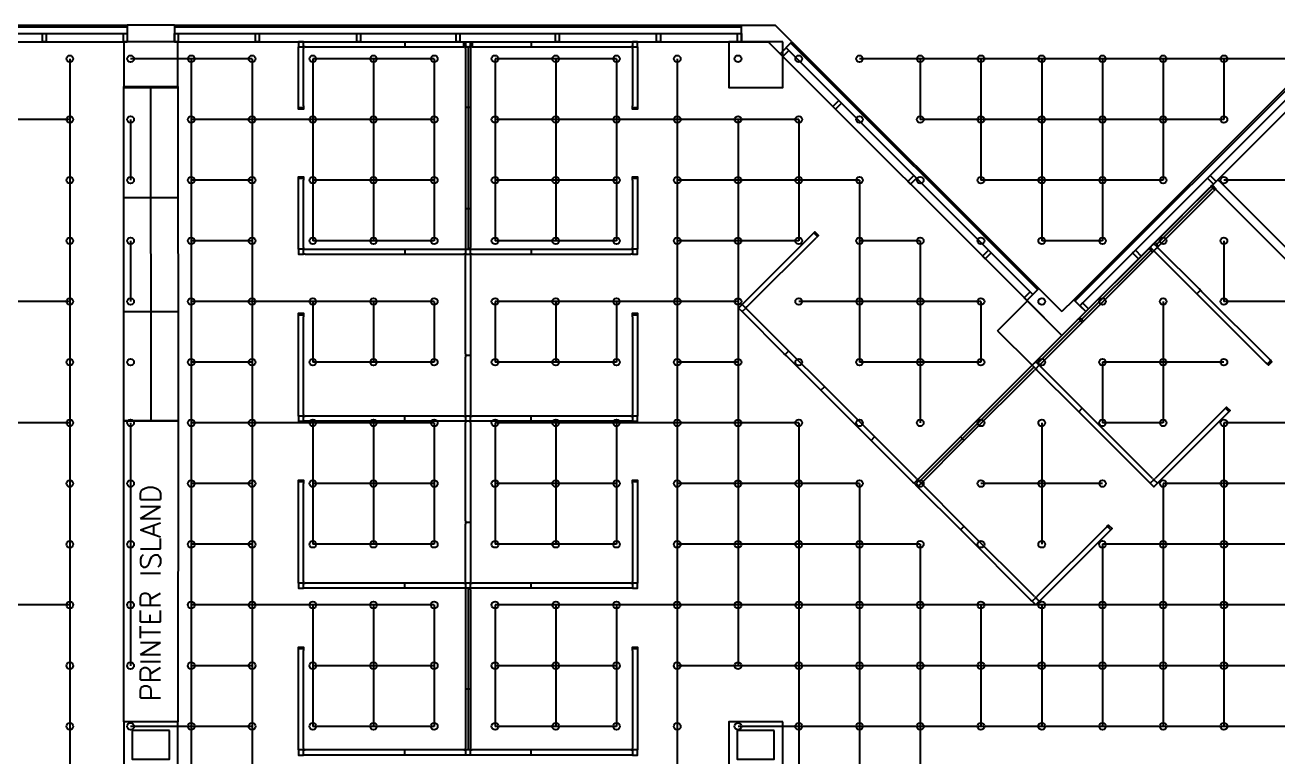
# Model space of a CAD drawing. Header units: inches. Extents: x 1102 to 3431, y 1202 to 3384.
# Drawn here: x 2229 to 2972, y 2950 to 3384 of the extents above; entities that cross this region are included whole.
import ezdxf

# ---------------------------------------------------------------- set-up
doc = ezdxf.new("R2010")
doc.units = ezdxf.units.IN
doc.header["$MEASUREMENT"] = 0
for name, color, linetype in [('E-B-FURR', 6, 'CONTINUOUS'), ('E-B-GLAZ', 8, 'CONTINUOUS'), ('E-B-MULL', 8, 'CONTINUOUS'), ('E-B-SHEL', 2, 'CONTINUOUS'), ('FILE_CABINETS', 1, 'CONTINUOUS'), ('PANELS_201', 6, 'CONTINUOUS'), ('PRINTER_ISLAND', 7, 'CONTINUOUS')]:
    doc.layers.add(name, color=color, linetype=linetype)
doc.styles.add('ARCHITXT', font='simplex.shx')

msp = doc.modelspace()

# ---------------------------------------------------------------- linework, layer by layer
at = {"layer": 'E-B-FURR'}
for p, q in [((1958, 3374), (2290, 3374)), ((2318, 3374), (2654, 3374)), ((3018.019847, 3374), (2858.142136, 3214)), ((2676.928932, 3366.928932), (2823.493903, 3220.363961)), ((2933.79291, 3289.68021), (2932.820638, 3288.707938)), ((2935.3839, 3291.2712), (2936.356172, 3292.243472)), ((2938.477493, 3290.122152), (2936.356172, 3292.243472)), ((3010.602384, 3217.99726), (2938.477493, 3290.122152)), ((2934.941959, 3286.586618), (2932.820638, 3288.707938)), ((3007.06685, 3214.461726), (2934.941959, 3286.586618)), ((2805.816234, 3202.686292), (2826.32233, 3182.180195))]:
    msp.add_line(p, q, dxfattribs=at)
at = {"layer": 'E-B-FURR', "color": 3}
for p, q in [((2256, 3364), (2256, 3328)), ((2328, 3364), (2292, 3364)), ((2328, 3364), (2328, 3328)), ((2364, 3364), (2328, 3364)), ((2364, 3364), (2364, 3328)), ((2400, 3364), (2400, 3328)), ((2436, 3364), (2400, 3364)), ((2436, 3364), (2436, 3328)), ((2472, 3364), (2436, 3364)), ((2472, 3364), (2472, 3328)), ((2508, 3364), (2508, 3328)), ((2544, 3364), (2508, 3364)), ((2544, 3364), (2544, 3328)), ((2580, 3364), (2544, 3364)), ((2580, 3364), (2580, 3328)), ((2616, 3364), (2616, 3328)), ((2760, 3364), (2724, 3364)), ((2760, 3364), (2760, 3328)), ((2796, 3364), (2760, 3364)), ((2796, 3364), (2796, 3328)), ((2832, 3364), (2796, 3364)), ((2832, 3364), (2832, 3328)), ((2868, 3364), (2832, 3364)), ((2868, 3364), (2868, 3328)), ((2904, 3364), (2868, 3364)), ((2904, 3364), (2904, 3328)), ((2940, 3364), (2904, 3364)), ((2940, 3364), (2940, 3328)), ((2976, 3364), (2940, 3364)), ((2256, 3328), (2220, 3328)), ((2256, 3328), (2256, 3292)), ((2292, 3328), (2292, 3292)), ((2328, 3328), (2328, 3292)), ((2364, 3328), (2328, 3328)), ((2364, 3328), (2364, 3292)), ((2400, 3328), (2364, 3328)), ((2400, 3328), (2400, 3292)), ((2436, 3328), (2400, 3328)), ((2436, 3328), (2436, 3292)), ((2472, 3328), (2436, 3328)), ((2472, 3328), (2472, 3292)), ((2508, 3328), (2508, 3292)), ((2544, 3328), (2508, 3328)), ((2544, 3328), (2544, 3292)), ((2580, 3328), (2544, 3328)), ((2580, 3328), (2580, 3292)), ((2616, 3328), (2580, 3328)), ((2616, 3328), (2616, 3292)), ((2652, 3328), (2616, 3328)), ((2652, 3328), (2652, 3292)), ((2688, 3328), (2652, 3328)), ((2688, 3328), (2688, 3292)), ((2796, 3328), (2760, 3328)), ((2796, 3328), (2796, 3292)), ((2832, 3328), (2796, 3328)), ((2832, 3328), (2832, 3292)), ((2868, 3328), (2832, 3328)), ((2868, 3328), (2868, 3292)), ((2904, 3328), (2868, 3328)), ((2904, 3328), (2904, 3292)), ((2940, 3328), (2904, 3328)), ((2256, 3292), (2256, 3256)), ((2328, 3292), (2328, 3256)), ((2364, 3292), (2328, 3292)), ((2364, 3292), (2364, 3256)), ((2400, 3292), (2400, 3256)), ((2436, 3292), (2400, 3292)), ((2436, 3292), (2436, 3256)), ((2472, 3292), (2436, 3292)), ((2472, 3292), (2472, 3256)), ((2508, 3292), (2508, 3256)), ((2544, 3292), (2508, 3292)), ((2544, 3292), (2544, 3256)), ((2580, 3292), (2544, 3292)), ((2580, 3292), (2580, 3256)), ((2616, 3292), (2616, 3256)), ((2652, 3292), (2616, 3292)), ((2652, 3292), (2652, 3256)), ((2688, 3292), (2652, 3292)), ((2688, 3292), (2688, 3256)), ((2724, 3292), (2688, 3292)), ((2724, 3292), (2724, 3256)), ((2832, 3292), (2796, 3292)), ((2832, 3292), (2832, 3256)), ((2868, 3292), (2832, 3292)), ((2868, 3292), (2868, 3256)), ((2904, 3292), (2868, 3292)), ((2976, 3292), (2940, 3292)), ((2256, 3256), (2256, 3220)), ((2292, 3256), (2292, 3220)), ((2328, 3256), (2328, 3220)), ((2364, 3256), (2328, 3256)), ((2364, 3256), (2364, 3220)), ((2436, 3256), (2400, 3256)), ((2472, 3256), (2436, 3256)), ((2544, 3256), (2508, 3256)), ((2580, 3256), (2544, 3256)), ((2616, 3256), (2616, 3220)), ((2652, 3256), (2616, 3256)), ((2652, 3256), (2652, 3220)), ((2688, 3256), (2652, 3256)), ((2724, 3256), (2724, 3220)), ((2760, 3256), (2724, 3256)), ((2760, 3256), (2760, 3220)), ((2868, 3256), (2832, 3256)), ((2940, 3256), (2940, 3220)), ((2256, 3220), (2220, 3220)), ((2256, 3220), (2256, 3184)), ((2328, 3220), (2328, 3184)), ((2364, 3220), (2328, 3220)), ((2364, 3220), (2364, 3184)), ((2400, 3220), (2364, 3220)), ((2400, 3220), (2400, 3184)), ((2436, 3220), (2400, 3220)), ((2436, 3220), (2436, 3184)), ((2472, 3220), (2436, 3220)), ((2472, 3220), (2472, 3184)), ((2508, 3220), (2508, 3184)), ((2544, 3220), (2508, 3220)), ((2544, 3220), (2544, 3184)), ((2580, 3220), (2544, 3220)), ((2580, 3220), (2580, 3184)), ((2616, 3220), (2580, 3220)), ((2616, 3220), (2616, 3184)), ((2652, 3220), (2616, 3220)), ((2652, 3220), (2652, 3184)), ((2724, 3220), (2688, 3220)), ((2724, 3220), (2724, 3184)), ((2760, 3220), (2724, 3220)), ((2760, 3220), (2760, 3184)), ((2796, 3220), (2760, 3220)), ((2796, 3220), (2796, 3184)), ((2904, 3220), (2904, 3184)), ((2976, 3220), (2940, 3220)), ((2256, 3184), (2256, 3148)), ((2328, 3184), (2328, 3148)), ((2364, 3184), (2328, 3184)), ((2364, 3184), (2364, 3148)), ((2436, 3184), (2400, 3184)), ((2472, 3184), (2436, 3184)), ((2544, 3184), (2508, 3184)), ((2580, 3184), (2544, 3184)), ((2616, 3184), (2616, 3148)), ((2652, 3184), (2616, 3184)), ((2652, 3184), (2652, 3148)), ((2760, 3184), (2724, 3184)), ((2760, 3184), (2760, 3148)), ((2796, 3184), (2760, 3184)), ((2868, 3184), (2868, 3148)), ((2904, 3184), (2868, 3184)), ((2904, 3184), (2904, 3148)), ((2940, 3184), (2904, 3184)), ((2256, 3148), (2220, 3148)), ((2256, 3148), (2256, 3112)), ((2292, 3148), (2292, 3112)), ((2328, 3148), (2328, 3112)), ((2364, 3148), (2328, 3148)), ((2364, 3148), (2364, 3112)), ((2400, 3148), (2364, 3148)), ((2400, 3148), (2400, 3112)), ((2436, 3148), (2400, 3148)), ((2436, 3148), (2436, 3112)), ((2472, 3148), (2436, 3148)), ((2472, 3148), (2472, 3112)), ((2508, 3148), (2508, 3112)), ((2544, 3148), (2508, 3148)), ((2544, 3148), (2544, 3112)), ((2580, 3148), (2544, 3148)), ((2580, 3148), (2580, 3112)), ((2616, 3148), (2580, 3148)), ((2616, 3148), (2616, 3112)), ((2652, 3148), (2616, 3148)), ((2652, 3148), (2652, 3112)), ((2688, 3148), (2652, 3148)), ((2688, 3148), (2688, 3112)), ((2832, 3148), (2832, 3112)), ((2904, 3148), (2868, 3148)), ((2940, 3148), (2940, 3112)), ((2976, 3148), (2940, 3148)), ((2256, 3112), (2256, 3076)), ((2292, 3112), (2292, 3076)), ((2328, 3112), (2328, 3076)), ((2364, 3112), (2328, 3112)), ((2364, 3112), (2364, 3076)), ((2400, 3112), (2400, 3076)), ((2436, 3112), (2400, 3112)), ((2436, 3112), (2436, 3076)), ((2472, 3112), (2436, 3112)), ((2472, 3112), (2472, 3076)), ((2508, 3112), (2508, 3076)), ((2544, 3112), (2508, 3112)), ((2544, 3112), (2544, 3076)), ((2580, 3112), (2544, 3112)), ((2580, 3112), (2580, 3076)), ((2616, 3112), (2616, 3076)), ((2652, 3112), (2616, 3112)), ((2652, 3112), (2652, 3076)), ((2688, 3112), (2652, 3112)), ((2688, 3112), (2688, 3076)), ((2724, 3112), (2688, 3112)), ((2724, 3112), (2724, 3076)), ((2832, 3112), (2796, 3112)), ((2832, 3112), (2832, 3076)), ((2868, 3112), (2832, 3112)), ((2904, 3112), (2904, 3076)), ((2940, 3112), (2904, 3112)), ((2940, 3112), (2940, 3076)), ((2976, 3112), (2940, 3112)), ((2256, 3076), (2256, 3040)), ((2292, 3076), (2292, 3040)), ((2328, 3076), (2328, 3040)), ((2364, 3076), (2328, 3076)), ((2364, 3076), (2364, 3040)), ((2436, 3076), (2400, 3076)), ((2472, 3076), (2436, 3076)), ((2544, 3076), (2508, 3076)), ((2580, 3076), (2544, 3076)), ((2616, 3076), (2616, 3040)), ((2652, 3076), (2616, 3076)), ((2652, 3076), (2652, 3040)), ((2688, 3076), (2652, 3076)), ((2688, 3076), (2688, 3040)), ((2724, 3076), (2688, 3076)), ((2724, 3076), (2724, 3040)), ((2760, 3076), (2724, 3076)), ((2760, 3076), (2760, 3040)), ((2868, 3076), (2868, 3040)), ((2904, 3076), (2868, 3076)), ((2904, 3076), (2904, 3040)), ((2940, 3076), (2904, 3076)), ((2940, 3076), (2940, 3040)), ((2976, 3076), (2940, 3076)), ((2256, 3040), (2220, 3040)), ((2256, 3040), (2256, 3004)), ((2292, 3040), (2292, 3004)), ((2328, 3040), (2328, 3004)), ((2364, 3040), (2328, 3040)), ((2364, 3040), (2364, 3004)), ((2400, 3040), (2364, 3040)), ((2400, 3040), (2400, 3004)), ((2436, 3040), (2400, 3040)), ((2436, 3040), (2436, 3004)), ((2472, 3040), (2436, 3040)), ((2472, 3040), (2472, 3004)), ((2508, 3040), (2508, 3004)), ((2544, 3040), (2508, 3040)), ((2544, 3040), (2544, 3004)), ((2580, 3040), (2544, 3040)), ((2580, 3040), (2580, 3004)), ((2616, 3040), (2580, 3040)), ((2616, 3040), (2616, 3004)), ((2652, 3040), (2616, 3040)), ((2652, 3040), (2652, 3004)), ((2688, 3040), (2652, 3040)), ((2688, 3040), (2688, 3004)), ((2724, 3040), (2688, 3040)), ((2724, 3040), (2724, 3004)), ((2760, 3040), (2724, 3040)), ((2760, 3040), (2760, 3004)), ((2796, 3040), (2760, 3040)), ((2796, 3040), (2796, 3004)), ((2832, 3040), (2796, 3040)), ((2832, 3040), (2832, 3004)), ((2868, 3040), (2832, 3040)), ((2868, 3040), (2868, 3004)), ((2904, 3040), (2868, 3040)), ((2904, 3040), (2904, 3004)), ((2940, 3040), (2904, 3040)), ((2940, 3040), (2940, 3004)), ((2976, 3040), (2940, 3040)), ((2256, 3004), (2256, 2968)), ((2328, 3004), (2328, 2968)), ((2364, 3004), (2328, 3004)), ((2364, 3004), (2364, 2968)), ((2400, 3004), (2400, 2968)), ((2436, 3004), (2400, 3004)), ((2436, 3004), (2436, 2968)), ((2472, 3004), (2436, 3004)), ((2472, 3004), (2472, 2968)), ((2508, 3004), (2508, 2968)), ((2544, 3004), (2508, 3004)), ((2544, 3004), (2544, 2968)), ((2580, 3004), (2544, 3004)), ((2580, 3004), (2580, 2968)), ((2616, 3004), (2616, 2968)), ((2652, 3004), (2616, 3004)), ((2688, 3004), (2652, 3004)), ((2688, 3004), (2688, 2968)), ((2724, 3004), (2688, 3004)), ((2724, 3004), (2724, 2968)), ((2760, 3004), (2724, 3004)), ((2760, 3004), (2760, 2968)), ((2796, 3004), (2760, 3004)), ((2796, 3004), (2796, 2968)), ((2832, 3004), (2796, 3004)), ((2832, 3004), (2832, 2968)), ((2868, 3004), (2832, 3004)), ((2868, 3004), (2868, 2968)), ((2904, 3004), (2868, 3004)), ((2904, 3004), (2904, 2968)), ((2940, 3004), (2904, 3004)), ((2940, 3004), (2940, 2968)), ((2976, 3004), (2940, 3004)), ((2256, 2968), (2256, 2932)), ((2328, 2968), (2292, 2968)), ((2328, 2968), (2328, 2932)), ((2364, 2968), (2328, 2968)), ((2364, 2968), (2364, 2932)), ((2436, 2968), (2400, 2968)), ((2472, 2968), (2436, 2968)), ((2544, 2968), (2508, 2968)), ((2580, 2968), (2544, 2968)), ((2616, 2968), (2616, 2932)), ((2688, 2968), (2652, 2968)), ((2688, 2968), (2688, 2932)), ((2724, 2968), (2688, 2968)), ((2724, 2968), (2724, 2932)), ((2760, 2968), (2724, 2968)), ((2760, 2968), (2760, 2932)), ((2796, 2968), (2760, 2968)), ((2832, 2968), (2796, 2968)), ((2868, 2968), (2832, 2968)), ((2904, 2968), (2868, 2968)), ((2940, 2968), (2904, 2968)), ((2976, 2968), (2940, 2968))]:
    msp.add_line(p, q, dxfattribs=at)
at = {"layer": 'E-B-FURR'}
for points in [[(2320, 3374), (2288, 3374), (2288, 3347), (2320, 3347)], [(2678.519922, 3374), (2646.519922, 3374), (2646.519922, 3347), (2678.519922, 3347)], [(2320, 2970.610173), (2288, 2970.610173), (2288, 2943.610173), (2320, 2943.610173)], [(2678.519922, 2970.610173), (2646.519922, 2970.610173), (2646.519922, 2943.610173), (2678.519922, 2943.610173)], [(2315, 2965.610173), (2293, 2965.610173), (2293, 2948.610173), (2315, 2948.610173)], [(2673.519922, 2965.610173), (2651.519922, 2965.610173), (2651.519922, 2948.610173), (2673.519922, 2948.610173)]]:
    msp.add_lwpolyline(points, close=True, dxfattribs=at)
for points in [[(2805.816234, 3202.686292), (2823.493903, 3220.363961)], [(2843.999262, 3199.858602), (2823.493166, 3220.364699)], [(2826.32233, 3182.180195), (2844, 3199.857864)]]:
    msp.add_lwpolyline(points, dxfattribs=at)
for centre in [(2256, 3364), (2292, 3364), (2328, 3364), (2364, 3364), (2400, 3364), (2436, 3364), (2472, 3364), (2508, 3364), (2544, 3364), (2580, 3364), (2616, 3364), (2652, 3364), (2688, 3364), (2724, 3364), (2760, 3364), (2796, 3364), (2832, 3364), (2868, 3364), (2904, 3364), (2940, 3364), (2256, 3328), (2292, 3328), (2328, 3328), (2364, 3328), (2400, 3328), (2436, 3328), (2472, 3328), (2508, 3328), (2544, 3328), (2580, 3328), (2616, 3328), (2652, 3328), (2688, 3328), (2724, 3328), (2760, 3328), (2796, 3328), (2832, 3328), (2868, 3328), (2904, 3328), (2940, 3328), (2256, 3292), (2292, 3292), (2328, 3292), (2364, 3292), (2400, 3292), (2436, 3292), (2472, 3292), (2508, 3292), (2544, 3292), (2580, 3292), (2616, 3292), (2652, 3292), (2688, 3292), (2724, 3292), (2760, 3292), (2796, 3292), (2832, 3292), (2868, 3292), (2904, 3292), (2940, 3292), (2256, 3256), (2292, 3256), (2328, 3256), (2364, 3256), (2400, 3256), (2436, 3256), (2472, 3256), (2508, 3256), (2544, 3256), (2580, 3256), (2616, 3256), (2652, 3256), (2688, 3256), (2724, 3256), (2760, 3256), (2796, 3256), (2832, 3256), (2868, 3256), (2904, 3256), (2940, 3256), (2256, 3220), (2292, 3220), (2328, 3220), (2364, 3220), (2400, 3220), (2436, 3220), (2472, 3220), (2508, 3220), (2544, 3220), (2580, 3220), (2616, 3220), (2652, 3220), (2688, 3220), (2724, 3220), (2760, 3220), (2796, 3220), (2832, 3220), (2868, 3220), (2904, 3220), (2940, 3220), (2256, 3184), (2292, 3184), (2328, 3184), (2364, 3184), (2400, 3184), (2436, 3184), (2472, 3184), (2508, 3184), (2544, 3184), (2580, 3184), (2616, 3184), (2652, 3184), (2688, 3184), (2724, 3184), (2760, 3184), (2796, 3184), (2832, 3184), (2868, 3184), (2904, 3184), (2940, 3184), (2256, 3148), (2292, 3148), (2328, 3148), (2364, 3148), (2400, 3148), (2436, 3148), (2472, 3148), (2508, 3148), (2544, 3148), (2580, 3148), (2616, 3148), (2652, 3148), (2688, 3148), (2724, 3148), (2760, 3148), (2796, 3148), (2832, 3148), (2868, 3148), (2904, 3148), (2940, 3148), (2256, 3112), (2292, 3112), (2328, 3112), (2364, 3112), (2400, 3112), (2436, 3112), (2472, 3112), (2508, 3112), (2544, 3112), (2580, 3112), (2616, 3112), (2652, 3112), (2688, 3112), (2724, 3112), (2760, 3112), (2796, 3112), (2832, 3112), (2868, 3112), (2904, 3112), (2940, 3112), (2256, 3076), (2292, 3076), (2328, 3076), (2364, 3076), (2400, 3076), (2436, 3076), (2472, 3076), (2508, 3076), (2544, 3076), (2580, 3076), (2616, 3076), (2652, 3076), (2688, 3076), (2724, 3076), (2760, 3076), (2796, 3076), (2832, 3076), (2868, 3076), (2904, 3076), (2940, 3076), (2256, 3040), (2292, 3040), (2328, 3040), (2364, 3040), (2400, 3040), (2436, 3040), (2472, 3040), (2508, 3040), (2544, 3040), (2580, 3040), (2616, 3040), (2652, 3040), (2688, 3040), (2724, 3040), (2760, 3040), (2796, 3040), (2832, 3040), (2868, 3040), (2904, 3040), (2940, 3040), (2256, 3004), (2292, 3004), (2328, 3004), (2364, 3004), (2400, 3004), (2436, 3004), (2472, 3004), (2508, 3004), (2544, 3004), (2580, 3004), (2616, 3004), (2652, 3004), (2688, 3004), (2724, 3004), (2760, 3004), (2796, 3004), (2832, 3004), (2868, 3004), (2904, 3004), (2940, 3004), (2256, 2968), (2292, 2968), (2328, 2968), (2364, 2968), (2400, 2968), (2436, 2968), (2472, 2968), (2508, 2968), (2544, 2968), (2580, 2968), (2616, 2968), (2652, 2968), (2688, 2968), (2724, 2968), (2760, 2968), (2796, 2968), (2832, 2968), (2868, 2968), (2904, 2968), (2940, 2968)]:
    msp.add_circle(centre, 2, dxfattribs=at)
at = {"layer": 'E-B-GLAZ'}
for p, q in [((1958, 3384), (2290, 3384)), ((1958, 3383), (2290, 3383)), ((1958, 3379), (2290, 3379)), ((2318, 3384), (2654, 3384)), ((2318, 3383), (2654, 3383)), ((2318, 3379), (2654, 3379)), ((2683.292893, 3373.292893), (2829.63672, 3226.949067)), ((2684, 3374), (2830.343826, 3227.656174)), ((3002.620262, 3372.73618), (2851.071068, 3221.071068)), ((3003.327368, 3372.029073), (2851.778175, 3220.363961)), ((2680.464466, 3370.464466), (2826.808292, 3224.12064)), ((3006.155796, 3369.200646), (2854.606602, 3217.535534))]:
    msp.add_line(p, q, dxfattribs=at)
at = {"layer": 'E-B-MULL'}
for points in [[(2242, 3379), (2242, 3374), (2239.75, 3374), (2239.75, 3379)], [(2290, 3379), (2290, 3374), (2287.75, 3374), (2287.75, 3379)], [(2320.25, 3379), (2320.25, 3374), (2318, 3374), (2318, 3379)], [(2368.25, 3379), (2368.25, 3374), (2366, 3374), (2366, 3379)], [(2428.25, 3379), (2428.25, 3374), (2426, 3374), (2426, 3379)], [(2487.125, 3379), (2487.125, 3374), (2484.875, 3374), (2484.875, 3379)], [(2546, 3379), (2546, 3374), (2543.75, 3374), (2543.75, 3379)], [(2606, 3379), (2606, 3374), (2603.75, 3374), (2603.75, 3379)], [(2654, 3379), (2654, 3374), (2651.75, 3374), (2651.75, 3379)], [(2682.055456, 3368.873476), (2678.519922, 3365.337942), (2676.928932, 3366.928932), (2680.464466, 3370.464466)], [(2713.344931, 3337.584001), (2709.809398, 3334.048467), (2708.218407, 3335.639457), (2711.753941, 3339.174991)], [(2757.724427, 3293.204505), (2754.188893, 3289.668971), (2752.597903, 3291.259961), (2756.133437, 3294.795495)], [(2930.275573, 3293.204505), (2933.811107, 3289.668971), (2935.402097, 3291.259961), (2931.866563, 3294.795495)], [(2800.512933, 3250.415999), (2796.977399, 3246.880465), (2798.568389, 3245.289475), (2802.103923, 3248.825009)], [(2887.487067, 3250.415999), (2891.022601, 3246.880465), (2889.431611, 3245.289475), (2885.896077, 3248.825009)], [(2826.805856, 3224.118203), (2823.270322, 3220.582669), (2821.679332, 3222.17366), (2825.214866, 3225.709194)], [(2854.606602, 3217.535534), (2858.142136, 3214), (2859.733126, 3215.59099), (2856.197592, 3219.126524)]]:
    msp.add_lwpolyline(points, close=True, dxfattribs=at)
at = {"layer": 'E-B-SHEL'}
for p, q in [((2290, 3384), (2290, 3374)), ((2318, 3384), (2290, 3384)), ((2318, 3384), (2318, 3374)), ((2654, 3374), (2654, 3384)), ((2654, 3384), (2674, 3384)), ((2684, 3374), (2674, 3384)), ((2318, 3374), (2290, 3374)), ((2654, 3374), (2669.857864, 3374)), ((2676.928932, 3366.928932), (2669.857864, 3374)), ((2676.928932, 3366.928932), (2684, 3374)), ((2830.343826, 3227.656174), (2823.270322, 3220.582669)), ((2830.343826, 3227.656174), (2844, 3214)), ((2823.272759, 3220.585106), (2844, 3199.857864)), ((2851.071068, 3221.071068), (2844, 3214)), ((2851.071068, 3221.071068), (2858.142136, 3214)), ((2858.142136, 3214), (2844, 3199.857864))]:
    msp.add_line(p, q, dxfattribs=at)
at = {"layer": 'FILE_CABINETS'}
for p, q in [((2304.125, 3149.28945), (2304, 3347.610173)), ((2288, 3281.671507), (2320.08307, 3281.711951)), ((2288.218152, 3214.086689), (2320.168267, 3214.126965))]:
    msp.add_line(p, q, dxfattribs=at)
msp.add_lwpolyline([(2288, 3149.28945), (2288, 3347.610173), (2320, 3347.610173), (2320.25, 3149.28945)], close=True, dxfattribs=at)
at = {"layer": 'PANELS_201', "linetype": 'Continuous'}
for p, q in [((2453.500777, 3374), (2455.500777, 3374)), ((2454.500777, 3374), (2454.500777, 3371)), ((2490.500775, 3374), (2490.500775, 3371)), ((2493.5, 3370.998679), (2493.5, 3373.998679)), ((2528.499998, 3373.998679), (2530.499998, 3373.998679)), ((2529.499998, 3373.998679), (2529.499998, 3370.998679)), ((2453.500777, 3371), (2455.500777, 3371)), ((2528.499998, 3370.998679), (2530.499998, 3370.998679)), ((2900.568542, 3252.183766), (2898.447222, 3254.305087)), ((2490.5, 3188.998679), (2490.5, 3246.998679)), ((2493.5, 3246.998679), (2493.5, 3188.998679)), ((2896.325902, 3252.183766), (2898.447222, 3250.062446)), ((2856.020815, 3207.636039), (2853.899495, 3209.757359)), ((2490.5, 3152.998679), (2490.5, 3186.998679)), ((2493.5, 3186.998679), (2493.5, 3152.998679)), ((2490.5, 3089.998679), (2490.5, 3147.998679)), ((2493.5, 3147.998679), (2493.5, 3089.998679)), ((2490.5, 3053.998679), (2490.5, 3087.998679)), ((2493.5, 3087.998679), (2493.5, 3053.998679))]:
    msp.add_line(p, q, dxfattribs=at)
for points in [[(2394.500777, 3374), (2391.500777, 3374), (2391.500777, 3371)], [(2395.500777, 3371), (2394.500777, 3371), (2394.500777, 3374), (2395.500777, 3374)], [(2395.500777, 3374), (2453.500777, 3374)], [(2455.500777, 3374), (2489.500775, 3374)], [(2489.5, 3373.998679), (2490.5, 3373.998679), (2490.5, 3370.998679), (2489.5, 3370.998679)], [(2491.500775, 3371), (2490.500775, 3371), (2489.500775, 3371), (2489.500775, 3374), (2491.500775, 3374)], [(2490.5, 3373.998679), (2493.5, 3373.998679)], [(2492.5, 3373.998679), (2493.5, 3373.998679), (2494.5, 3373.998679), (2494.5, 3370.998679), (2492.5, 3370.998679)], [(2494.5, 3370.998679), (2493.5, 3370.998679), (2493.5, 3373.998679), (2494.5, 3373.998679)], [(2494.5, 3373.998679), (2528.499998, 3373.998679)], [(2530.499223, 3374), (2588.499223, 3374)], [(2588.499223, 3374), (2589.499223, 3374), (2589.499223, 3371), (2588.499223, 3371)], [(2592.499223, 3371), (2592.499223, 3374), (2589.499223, 3374)], [(2391.500777, 3370), (2391.500777, 3371), (2394.500777, 3371), (2394.500777, 3370)], [(2391.500777, 3336.000002), (2391.500777, 3370)], [(2394.500777, 3336.000002), (2394.500777, 3370)], [(2395.500777, 3371), (2453.500777, 3371)], [(2455.500777, 3371), (2489.500775, 3371)], [(2490.5, 3369.998679), (2490.5, 3370.998679), (2493.5, 3370.998679), (2493.5, 3369.998679)], [(2490.5, 3369.998679), (2490.5, 3335.998679)], [(2492, 3370.998679), (2492, 3334.998679)], [(2493.5, 3369.998679), (2493.5, 3335.998679)], [(2494.5, 3370.998679), (2528.499998, 3370.998679)], [(2530.499223, 3371), (2588.499223, 3371)], [(2589.499223, 3370), (2589.499223, 3371), (2592.499223, 3371), (2592.499223, 3370)], [(2589.499223, 3370), (2589.499223, 3336.000002)], [(2592.499223, 3370), (2592.499223, 3336.000002)], [(2394.500777, 3336.000002), (2394.500777, 3335.000002), (2394.500777, 3334.000002), (2391.500777, 3334.000002), (2391.500777, 3336.000002)], [(2391.500777, 3335.000002), (2394.500777, 3335.000002)], [(2490.5, 3335.998679), (2490.5, 3333.998679)], [(2493.5, 3334.998679), (2490.5, 3334.998679)], [(2490.5, 3333.998679), (2490.5, 3275.998679)], [(2492, 3334.998679), (2492, 3274.998679)], [(2493.5, 3335.998679), (2493.5, 3333.998679)], [(2493.5, 3333.998679), (2493.5, 3275.998679)], [(2592.499223, 3336.000002), (2592.499223, 3335.000002), (2592.499223, 3334.000002), (2589.499223, 3334.000002), (2589.499223, 3336.000002)], [(2589.499223, 3335.000002), (2592.499223, 3335.000002)], [(2391.5, 3291.998679), (2391.5, 3292.998679), (2391.5, 3293.998679), (2394.5, 3293.998679), (2394.5, 3291.998679)], [(2394.5, 3292.998679), (2391.5, 3292.998679)], [(2391.5, 3251.998679), (2391.5, 3291.998679)], [(2394.5, 3251.998679), (2394.5, 3291.998679)], [(2589.498446, 3291.998679), (2589.498446, 3292.998679), (2589.498446, 3293.998679), (2592.498446, 3293.998679), (2592.498446, 3291.998679)], [(2592.498446, 3292.998679), (2589.498446, 3292.998679)], [(2589.498446, 3291.998679), (2589.498446, 3251.998679)], [(2592.498446, 3291.998679), (2592.498446, 3251.998679)], [(2899.154329, 3255.012193), (2931.681241, 3287.539105)], [(2899.507882, 3253.244426), (2933.449008, 3287.185552)], [(2901.275649, 3252.890873), (2933.802561, 3285.417785)], [(2931.759131, 3287.685196), (2932.502276, 3288.354326), (2933.245421, 3289.023457), (2935.252813, 3286.794022), (2933.766523, 3285.455761)], [(2934.509668, 3286.124892), (2932.502276, 3288.354326)], [(2490.5, 3275.998679), (2490.5, 3273.998679)], [(2493.5, 3274.998679), (2490.5, 3274.998679)], [(2492, 3274.998679), (2492, 3250.998679)], [(2493.5, 3275.998679), (2493.5, 3273.998679)], [(2490.5, 3273.998679), (2490.5, 3251.998679)], [(2493.5, 3273.998679), (2493.5, 3251.998679)], [(2655.202489, 3218.949747), (2696.214683, 3259.961941)], [(2696.214683, 3259.961941), (2696.92179, 3260.669048), (2697.628896, 3261.376154), (2699.750217, 3259.254834), (2698.336003, 3257.84062)], [(2699.04311, 3258.547727), (2696.92179, 3260.669048)], [(2657.32381, 3216.828427), (2698.336003, 3257.84062)], [(2899.154329, 3250.769553), (2898.447222, 3250.062446), (2897.740115, 3249.355339), (2895.618795, 3251.476659), (2897.033009, 3252.890873)], [(2896.325902, 3252.183766), (2898.447222, 3254.305087)], [(2897.740115, 3253.59798), (2898.447222, 3254.305087), (2899.154329, 3255.012193), (2901.275649, 3252.890873), (2899.861436, 3251.476659)], [(2901.275649, 3252.890873), (2900.568542, 3252.183766), (2898.447222, 3254.305087), (2899.154329, 3255.012193)], [(2394.5, 3251.998679), (2394.5, 3250.998679), (2391.5, 3250.998679), (2391.5, 3251.998679)], [(2391.5, 3250.998679), (2391.5, 3247.998679), (2394.5, 3247.998679)], [(2395.5, 3247.998679), (2394.5, 3247.998679), (2394.5, 3250.998679), (2395.5, 3250.998679)], [(2395.5, 3250.998679), (2453.5, 3250.998679)], [(2395.5, 3247.998679), (2453.5, 3247.998679)], [(2453.5, 3250.998679), (2455.5, 3250.998679)], [(2453.5, 3247.998679), (2455.5, 3247.998679)], [(2454.5, 3250.998679), (2454.5, 3247.998679)], [(2455.5, 3250.998679), (2489.5, 3250.998679)], [(2455.5, 3247.998679), (2489.5, 3247.998679)], [(2489.5, 3250.998679), (2490.5, 3250.998679), (2490.5, 3247.998679), (2489.5, 3247.998679)], [(2490.5, 3251.998679), (2490.5, 3250.998679), (2493.5, 3250.998679), (2493.5, 3251.998679)], [(2490.5, 3246.998679), (2490.5, 3247.998679), (2493.5, 3247.998679), (2493.5, 3246.998679)], [(2494.5, 3247.998679), (2493.5, 3247.998679), (2493.5, 3250.998679), (2494.5, 3250.998679)], [(2494.5, 3250.998679), (2528.5, 3250.998679)], [(2494.5, 3247.998679), (2528.5, 3247.998679)], [(2528.5, 3250.998679), (2530.5, 3250.998679)], [(2528.5, 3247.998679), (2530.5, 3247.998679)], [(2529.5, 3250.998679), (2529.5, 3247.998679)], [(2530.5, 3250.998679), (2588.5, 3250.998679)], [(2530.5, 3247.998679), (2588.5, 3247.998679)], [(2588.5, 3250.998679), (2589.5, 3250.998679), (2589.5, 3247.998679), (2588.5, 3247.998679)], [(2592.5, 3251.998679), (2592.5, 3250.998679), (2589.5, 3250.998679), (2589.5, 3251.998679)], [(2589.5, 3247.998679), (2592.5, 3247.998679), (2592.5, 3250.998679)], [(2854.606602, 3210.464466), (2895.618795, 3251.476659)], [(2854.960155, 3208.696699), (2897.386562, 3251.123106)], [(2856.727922, 3208.343146), (2897.740115, 3249.355339)], [(2895.618795, 3251.476659), (2896.325902, 3252.183766), (2898.447222, 3250.062446), (2897.740115, 3249.355339)], [(2899.154329, 3249.355339), (2898.447222, 3250.062446), (2900.568542, 3252.183766), (2901.275649, 3251.476659)], [(2923.195959, 3225.313708), (2899.154329, 3249.355339)], [(2925.31728, 3227.435029), (2901.275649, 3251.476659)], [(2924.610173, 3223.899495), (2923.195959, 3225.313708)], [(2923.903066, 3224.606602), (2926.024387, 3226.727922)], [(2965.622366, 3182.887302), (2924.610173, 3223.899495)], [(2926.731493, 3226.020815), (2925.31728, 3227.435029)], [(2967.743687, 3185.008622), (2926.731493, 3226.020815)], [(2654.495383, 3218.242641), (2652.374062, 3216.12132), (2654.495383, 3214)], [(2657.32381, 3216.828427), (2656.616703, 3216.12132), (2654.495383, 3218.242641), (2655.202489, 3218.949747)], [(2655.202489, 3213.292893), (2654.495383, 3214), (2656.616703, 3216.12132), (2657.32381, 3215.414214)], [(2681.36544, 3191.372583), (2657.32381, 3215.414214)], [(2391.5, 3210.998679), (2391.5, 3211.998679), (2391.5, 3212.998679), (2394.5, 3212.998679), (2394.5, 3210.998679)], [(2394.5, 3211.998679), (2391.5, 3211.998679)], [(2391.5, 3152.998679), (2391.5, 3210.998679)], [(2394.5, 3152.998679), (2394.5, 3210.998679)], [(2589.5, 3210.998679), (2589.5, 3211.998679), (2589.5, 3212.998679), (2592.5, 3212.998679), (2592.5, 3210.998679)], [(2592.5, 3211.998679), (2589.5, 3211.998679)], [(2589.5, 3210.998679), (2589.5, 3152.998679)], [(2592.5, 3210.998679), (2592.5, 3152.998679)], [(2679.24412, 3189.251263), (2655.202489, 3213.292893)], [(2829.150758, 3185.008622), (2853.192388, 3209.050253)], [(2829.504311, 3183.240855), (2854.960155, 3208.696699)], [(2853.192388, 3209.050253), (2853.899495, 3209.757359), (2854.606602, 3210.464466), (2856.727922, 3208.343146), (2855.313708, 3206.928932)], [(2853.192388, 3209.050253), (2854.606602, 3210.464466)], [(2853.899495, 3209.757359), (2856.020815, 3207.636039)], [(2855.313708, 3206.928932), (2856.727922, 3208.343146)], [(2831.272078, 3182.887302), (2855.313708, 3206.928932)], [(2490.5, 3188.998679), (2490.5, 3186.998679)], [(2493.5, 3187.998679), (2490.5, 3187.998679)], [(2493.5, 3188.998679), (2493.5, 3186.998679)], [(2680.658334, 3187.837049), (2679.24412, 3189.251263)], [(2679.951227, 3188.544156), (2682.072547, 3190.665476)], [(2700.457323, 3168.038059), (2680.658334, 3187.837049)], [(2682.779654, 3189.958369), (2681.36544, 3191.372583)], [(2702.578644, 3170.15938), (2682.779654, 3189.958369)], [(2967.067704, 3185.696042), (2967.768997, 3184.983169), (2968.47029, 3184.270296), (2966.331671, 3182.166417), (2964.929085, 3183.592163)], [(2784.60303, 3140.460895), (2825.615224, 3181.473088)], [(2784.956584, 3138.693128), (2827.382991, 3181.119535)], [(2786.724351, 3138.339574), (2827.736544, 3179.351768)], [(2825.615224, 3181.473088), (2826.32233, 3182.180195), (2828.443651, 3180.058875), (2827.736544, 3179.351768)], [(2826.32233, 3182.180195), (2828.443651, 3184.301515)], [(2831.272078, 3182.887302), (2830.564971, 3182.180195), (2828.443651, 3184.301515), (2829.150758, 3185.008622)], [(2829.150758, 3179.351768), (2828.443651, 3180.058875), (2830.564971, 3182.180195), (2831.272078, 3181.473088)], [(2853.192388, 3155.310137), (2829.150758, 3179.351768)], [(2855.313708, 3157.431458), (2831.272078, 3181.473088)], [(2965.630378, 3182.87929), (2967.768997, 3184.983169)], [(2701.871537, 3166.623846), (2700.457323, 3168.038059)], [(2701.16443, 3167.330952), (2703.285751, 3169.452273)], [(2730.155808, 3138.339574), (2701.871537, 3166.623846)], [(2703.992857, 3168.745166), (2702.578644, 3170.15938)], [(2732.277129, 3140.460895), (2703.992857, 3168.745166)], [(2853.899495, 3154.60303), (2856.020815, 3156.724351)], [(2856.727922, 3156.017244), (2855.313708, 3157.431458)], [(2897.740115, 3115.005051), (2856.727922, 3156.017244)], [(2940.166522, 3156.017244), (2899.154329, 3115.005051)], [(2940.166522, 3156.017244), (2940.873629, 3156.724351), (2941.580736, 3157.431458), (2943.702056, 3155.310137), (2942.287843, 3153.895924)], [(2942.994949, 3154.60303), (2940.873629, 3156.724351)], [(2394.5, 3152.998679), (2394.5, 3151.998679), (2391.5, 3151.998679), (2391.5, 3152.998679)], [(2391.5, 3151.998679), (2391.5, 3148.998679), (2394.5, 3148.998679)], [(2395.5, 3148.998679), (2394.5, 3148.998679), (2394.5, 3151.998679), (2395.5, 3151.998679)], [(2453.5, 3151.998679), (2395.5, 3151.998679)], [(2453.5, 3148.998679), (2395.5, 3148.998679)], [(2455.5, 3151.998679), (2453.5, 3151.998679)], [(2455.5, 3148.998679), (2453.5, 3148.998679)], [(2454.5, 3148.998679), (2454.5, 3151.998679)], [(2489.5, 3151.998679), (2455.5, 3151.998679)], [(2489.5, 3148.998679), (2455.5, 3148.998679)], [(2489.5, 3151.998679), (2490.5, 3151.998679), (2490.5, 3148.998679), (2489.5, 3148.998679)], [(2493.5, 3152.998679), (2493.5, 3151.998679), (2490.5, 3151.998679), (2490.5, 3152.998679)], [(2493.5, 3147.998679), (2493.5, 3148.998679), (2490.5, 3148.998679), (2490.5, 3147.998679)], [(2494.5, 3148.998679), (2493.5, 3148.998679), (2493.5, 3151.998679), (2494.5, 3151.998679)], [(2528.5, 3151.998679), (2494.5, 3151.998679)], [(2528.5, 3148.998679), (2494.5, 3148.998679)], [(2530.5, 3151.998679), (2528.5, 3151.998679)], [(2530.5, 3148.998679), (2528.5, 3148.998679)], [(2529.5, 3148.998679), (2529.5, 3151.998679)], [(2588.5, 3151.998679), (2530.5, 3151.998679)], [(2588.5, 3148.998679), (2530.5, 3148.998679)], [(2588.5, 3151.998679), (2589.5, 3151.998679), (2589.5, 3148.998679), (2588.5, 3148.998679)], [(2592.5, 3152.998679), (2592.5, 3151.998679), (2589.5, 3151.998679), (2589.5, 3152.998679)], [(2589.5, 3148.998679), (2592.5, 3148.998679), (2592.5, 3151.998679)], [(2854.606602, 3153.895924), (2853.192388, 3155.310137)], [(2895.618795, 3112.88373), (2854.606602, 3153.895924)], [(2942.287843, 3153.895924), (2901.275649, 3112.88373)], [(2731.570022, 3136.925361), (2730.155808, 3138.339574)], [(2730.862915, 3137.632468), (2732.984235, 3139.753788)], [(2755.611652, 3112.88373), (2731.570022, 3136.925361)], [(2733.691342, 3139.046681), (2732.277129, 3140.460895)], [(2757.732973, 3115.005051), (2733.691342, 3139.046681)], [(2759.147186, 3115.005051), (2783.188817, 3139.046681)], [(2759.50074, 3113.237284), (2784.956584, 3138.693128)], [(2761.268507, 3112.88373), (2785.310137, 3136.925361)], [(2783.188817, 3139.046681), (2784.60303, 3140.460895)], [(2783.895924, 3139.753788), (2786.017244, 3137.632468)], [(2785.310137, 3136.925361), (2786.724351, 3138.339574)], [(2391.5, 3111.998679), (2391.5, 3112.998679), (2391.5, 3113.998679), (2394.5, 3113.998679), (2394.5, 3111.998679)], [(2394.5, 3112.998679), (2391.5, 3112.998679)], [(2391.5, 3053.998679), (2391.5, 3111.998679)], [(2394.5, 3053.998679), (2394.5, 3111.998679)], [(2589.5, 3111.998679), (2589.5, 3112.998679), (2589.5, 3113.998679), (2592.5, 3113.998679), (2592.5, 3111.998679)], [(2592.5, 3112.998679), (2589.5, 3112.998679)], [(2589.5, 3111.998679), (2589.5, 3053.998679)], [(2592.5, 3111.998679), (2592.5, 3053.998679)], [(2757.732973, 3115.005051), (2758.440079, 3114.297944), (2756.318759, 3112.176624), (2755.611652, 3112.88373)], [(2758.440079, 3110.055303), (2756.318759, 3112.176624)], [(2761.268507, 3112.88373), (2760.5614, 3112.176624), (2758.440079, 3114.297944), (2759.147186, 3115.005051)], [(2759.147186, 3109.348196), (2758.440079, 3110.055303), (2760.5614, 3112.176624), (2761.268507, 3111.469517)], [(2785.310137, 3087.427886), (2761.268507, 3111.469517)], [(2897.740115, 3115.005051), (2898.447222, 3114.297944), (2896.325902, 3112.176624), (2895.618795, 3112.88373)], [(2896.325902, 3112.176624), (2898.447222, 3110.055303), (2900.568542, 3112.176624)], [(2901.275649, 3112.88373), (2900.568542, 3112.176624), (2898.447222, 3114.297944), (2899.154329, 3115.005051)], [(2783.188817, 3085.306566), (2759.147186, 3109.348196)], [(2490.5, 3089.998679), (2490.5, 3087.998679)], [(2493.5, 3088.998679), (2490.5, 3088.998679)], [(2493.5, 3089.998679), (2493.5, 3087.998679)], [(2784.60303, 3083.892352), (2783.188817, 3085.306566)], [(2783.895924, 3084.599459), (2786.017244, 3086.720779)], [(2825.615224, 3042.880159), (2784.60303, 3083.892352)], [(2786.724351, 3086.013673), (2785.310137, 3087.427886)], [(2827.736544, 3045.001479), (2786.724351, 3086.013673)], [(2870.162951, 3086.013673), (2829.150758, 3045.001479)], [(2872.284271, 3083.892352), (2831.272078, 3042.880159)], [(2870.162951, 3086.013673), (2870.870058, 3086.720779), (2871.577164, 3087.427886), (2873.698485, 3085.306566), (2872.284271, 3083.892352)], [(2872.991378, 3084.599459), (2870.870058, 3086.720779)], [(2394.5, 3053.998679), (2394.5, 3052.998679), (2391.5, 3052.998679), (2391.5, 3053.998679)], [(2391.5, 3052.998679), (2391.5, 3049.998679), (2394.5, 3049.998679)], [(2395.5, 3049.998679), (2394.5, 3049.998679), (2394.5, 3052.998679), (2395.5, 3052.998679)], [(2453.5, 3052.998679), (2395.5, 3052.998679)], [(2455.5, 3052.998679), (2453.5, 3052.998679)], [(2454.5, 3049.998679), (2454.5, 3052.998679)], [(2489.5, 3052.998679), (2455.5, 3052.998679)], [(2489.5, 3052.998679), (2490.5, 3052.998679), (2490.5, 3049.998679), (2489.5, 3049.998679)], [(2493.5, 3053.998679), (2493.5, 3052.998679), (2490.5, 3052.998679), (2490.5, 3053.998679)], [(2494.5, 3049.998679), (2493.5, 3049.998679), (2493.5, 3052.998679), (2494.5, 3052.998679)], [(2528.5, 3052.998679), (2494.5, 3052.998679)], [(2530.5, 3052.998679), (2528.5, 3052.998679)], [(2529.5, 3049.998679), (2529.5, 3052.998679)], [(2588.5, 3052.998679), (2530.5, 3052.998679)], [(2588.5, 3052.998679), (2589.5, 3052.998679), (2589.5, 3049.998679), (2588.5, 3049.998679)], [(2592.5, 3053.998679), (2592.5, 3052.998679), (2589.5, 3052.998679), (2589.5, 3053.998679)], [(2589.5, 3049.998679), (2592.5, 3049.998679), (2592.5, 3052.998679)], [(2453.5, 3049.998679), (2395.5, 3049.998679)], [(2455.5, 3049.998679), (2453.5, 3049.998679)], [(2489.5, 3049.998679), (2455.5, 3049.998679)], [(2493.5, 3048.998679), (2493.5, 3049.998679), (2490.5, 3049.998679), (2490.5, 3048.998679)], [(2490.5, 3048.998679), (2490.5, 2990.998679)], [(2492, 3049.998679), (2492, 2989.998679)], [(2493.5, 3048.998679), (2493.5, 2990.998679)], [(2528.5, 3049.998679), (2494.5, 3049.998679)], [(2530.5, 3049.998679), (2528.5, 3049.998679)], [(2588.5, 3049.998679), (2530.5, 3049.998679)], [(2827.736544, 3045.001479), (2828.443651, 3044.294373), (2826.32233, 3042.173052), (2825.615224, 3042.880159)], [(2831.272078, 3042.880159), (2830.564971, 3042.173052), (2828.443651, 3044.294373), (2829.150758, 3045.001479)], [(2826.32233, 3042.173052), (2828.443651, 3040.051732), (2830.564971, 3042.173052)], [(2391.5, 3012.998679), (2391.5, 3013.998679), (2391.5, 3014.998679), (2394.5, 3014.998679), (2394.5, 3012.998679)], [(2589.5, 3012.998679), (2589.5, 3013.998679), (2589.5, 3014.998679), (2592.5, 3014.998679), (2592.5, 3012.998679)], [(2394.5, 3013.998679), (2391.5, 3013.998679)], [(2391.5, 2954.998679), (2391.5, 3012.998679)], [(2394.5, 2954.998679), (2394.5, 3012.998679)], [(2592.5, 3013.998679), (2589.5, 3013.998679)], [(2589.5, 3012.998679), (2589.5, 2954.998679)], [(2592.5, 3012.998679), (2592.5, 2954.998679)], [(2490.5, 2990.998679), (2490.5, 2988.998679)], [(2493.5, 2989.998679), (2490.5, 2989.998679)], [(2490.5, 2988.998679), (2490.5, 2954.998679)], [(2492, 2989.998679), (2492, 2953.998679)], [(2493.5, 2990.998679), (2493.5, 2988.998679)], [(2493.5, 2988.998679), (2493.5, 2954.998679)], [(2394.5, 2954.998679), (2394.5, 2953.998679), (2391.5, 2953.998679), (2391.5, 2954.998679)], [(2391.5, 2953.998679), (2391.5, 2950.998679), (2394.5, 2950.998679)], [(2395.5, 2950.998679), (2394.5, 2950.998679), (2394.5, 2953.998679), (2395.5, 2953.998679)], [(2453.5, 2953.998679), (2395.5, 2953.998679)], [(2453.5, 2950.998679), (2395.5, 2950.998679)], [(2455.5, 2953.998679), (2453.5, 2953.998679)], [(2455.5, 2950.998679), (2453.5, 2950.998679)], [(2454.5, 2950.998679), (2454.5, 2953.998679)], [(2489.5, 2953.998679), (2455.5, 2953.998679)], [(2489.5, 2950.998679), (2455.5, 2950.998679)], [(2489.5, 2953.998679), (2490.5, 2953.998679), (2490.5, 2950.998679), (2489.5, 2950.998679)], [(2493.5, 2954.998679), (2493.5, 2953.998679), (2490.5, 2953.998679), (2490.5, 2954.998679)], [(2493.5, 2950.998679), (2490.5, 2950.998679)], [(2494.5, 2950.998679), (2493.5, 2950.998679), (2493.5, 2953.998679), (2494.5, 2953.998679)], [(2528.5, 2953.998679), (2494.5, 2953.998679)], [(2528.5, 2950.998679), (2494.5, 2950.998679)], [(2530.5, 2953.998679), (2528.5, 2953.998679)], [(2530.5, 2950.998679), (2528.5, 2950.998679)], [(2529.5, 2950.998679), (2529.5, 2953.998679)], [(2588.5, 2953.998679), (2530.5, 2953.998679)], [(2588.5, 2950.998679), (2530.5, 2950.998679)], [(2588.5, 2953.998679), (2589.5, 2953.998679), (2589.5, 2950.998679), (2588.5, 2950.998679)], [(2592.5, 2954.998679), (2592.5, 2953.998679), (2589.5, 2953.998679), (2589.5, 2954.998679)], [(2589.5, 2950.998679), (2592.5, 2950.998679), (2592.5, 2953.998679)]]:
    msp.add_lwpolyline(points, dxfattribs=at)
at = {"layer": 'PRINTER_ISLAND'}
msp.add_lwpolyline([(2288, 2970.610173), (2288, 3149.28945), (2320.25, 3149.28945), (2320, 2970.610173)], close=True, dxfattribs=at)

# ---------------------------------------------------------------- texts
at = {"layer": 'PRINTER_ISLAND', "style": 'ARCHITXT'}
msp.add_text('PRINTER ISLAND', height=12, rotation=90, dxfattribs=at).set_placement((2309.803027, 2982.767524))

doc.saveas('drawing.dxf')
